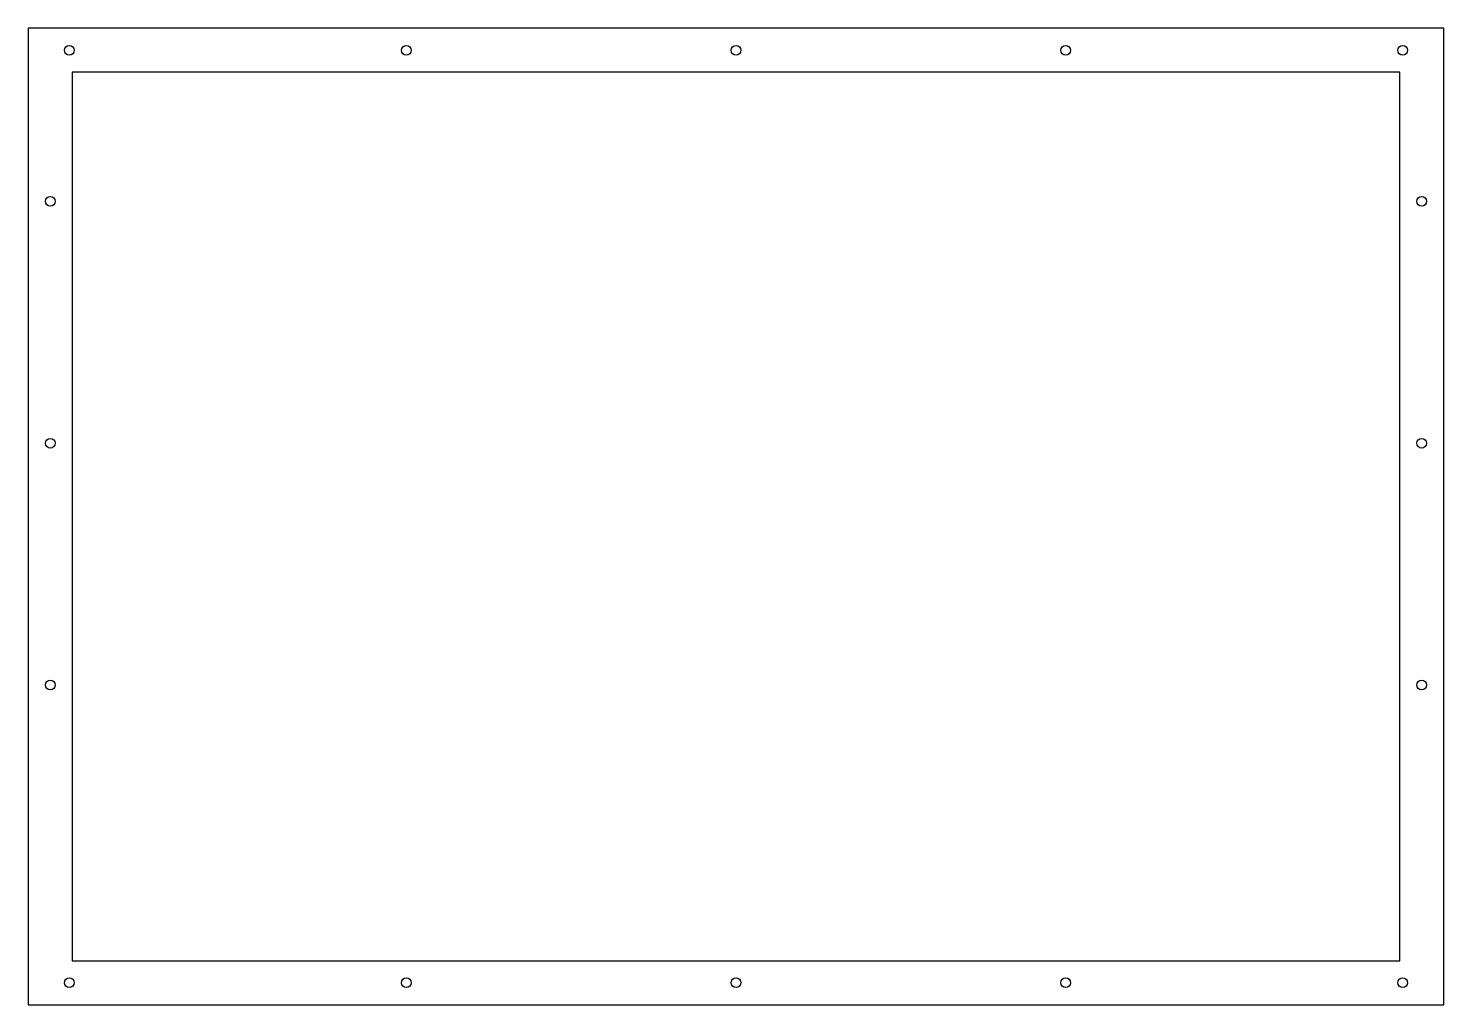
# Model space of a CAD drawing. Header units: millimetres. Extents: x 0 to 966, y 0 to 666.
import ezdxf

# ---------------------------------------------------------------- set-up
doc = ezdxf.new("R2010")
doc.units = ezdxf.units.MM
for name, color, linetype in [('CUT_HOLES', 7, 'Continuous'), ('CUT_INNER', 7, 'Continuous'), ('CUT_OUTER', 7, 'Continuous')]:
    doc.layers.add(name, color=color, linetype=linetype)

msp = doc.modelspace()

# ---------------------------------------------------------------- linework, layer by layer
at = {"layer": 'CUT_HOLES'}
for centre in [(28.048, 651.096), (258.048, 651.096), (483.048, 651.096), (708.048, 651.096), (938.048, 651.096), (15, 548.048), (951.096, 548.048), (15, 383.048), (951.096, 383.048), (15, 218.048), (951.096, 218.048), (28.048, 15), (258.048, 15), (483.048, 15), (708.048, 15), (938.048, 15)]:
    msp.add_circle(centre, 3.3, dxfattribs=at)
at = {"layer": 'CUT_INNER'}
msp.add_lwpolyline([(30, 30), (936.096, 30), (936.096, 636.096), (30, 636.096)], close=True, dxfattribs=at)
at = {"layer": 'CUT_OUTER'}
msp.add_lwpolyline([(0, 0), (966.096, 0), (966.096, 666.096), (0, 666.096)], close=True, dxfattribs=at)

doc.saveas('drawing.dxf')
